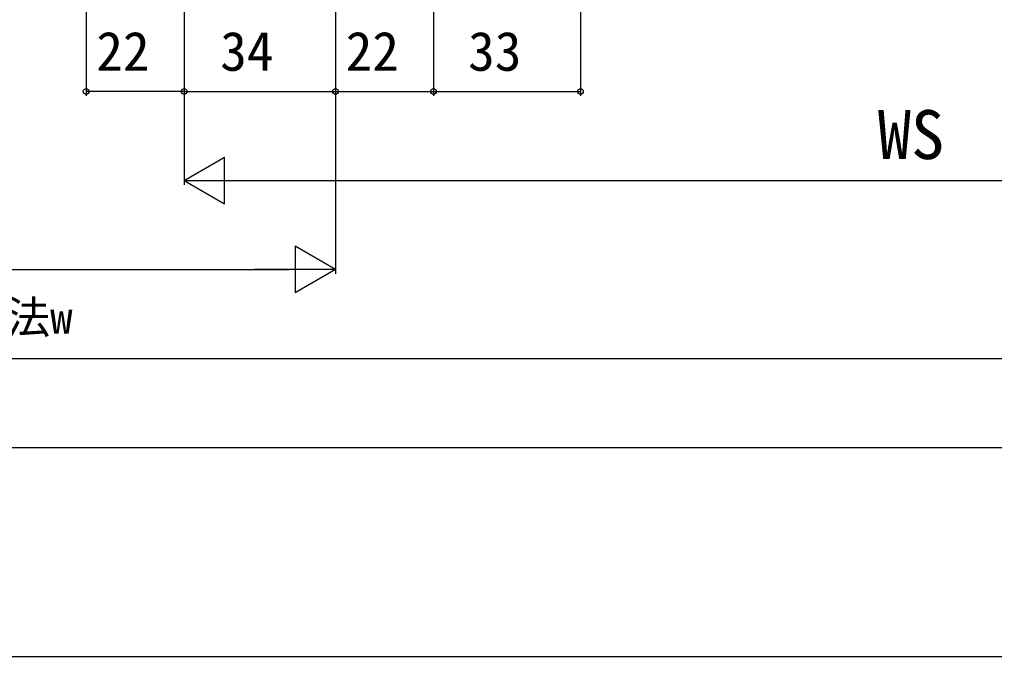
# Model space of a CAD drawing. Units: millimetres, scale not verified. Extents: x -525 to 525, y -783 to 778.
# Drawn here: x 4 to 223, y -782.7 to -639.5 of the extents above; entities that cross this region are included whole.
import ezdxf
from ezdxf.enums import TextEntityAlignment as Align

# ---------------------------------------------------------------- set-up
doc = ezdxf.new("R2010")
doc.units = ezdxf.units.MM
doc.header["$LTSCALE"] = 4
doc.layers.add('0-8_YKK_D', color=6, linetype='Continuous')
doc.layers.add('0-9_YKK_ZWAK', color=7, linetype='Continuous')
doc.styles.add('ＭＳ ゴシック', font='')
doc.styles.get('ＭＳ ゴシック').set_extended_font_data('MS Gothic')

msp = doc.modelspace()

# ---------------------------------------------------------------- linework, layer by layer
at = {"layer": '0-8_YKK_D'}
for p, q in [((130.001, -481.562), (130.001, -656.7)), ((19, -497.2), (19, -656.7)), ((97, -497.2), (97, -656.7)), ((97, -498.2), (97, -656.7)), ((41, -499.995), (41, -656.7)), ((75, -499.751), (75, -696.7)), ((75, -499.751), (75, -656.7)), ((75, -500.751), (75, -656.7)), ((41, -502.791), (41, -656.7)), ((41, -514.7), (41, -676.7)), ((41, -655.7), (19, -655.7)), ((41, -655.7), (75, -655.7)), ((75, -655.7), (97, -655.7)), ((97, -655.7), (130.001, -655.7)), ((41, -675.7), (50.093, -670.45)), ((50.093, -680.95), (50.093, -670.45)), ((41, -675.7), (50.093, -680.95)), ((41, -675.7), (59.187, -675.7)), ((51.5, -675.7), (370.5, -675.7)), ((75, -695.7), (65.907, -690.45)), ((65.907, -690.45), (65.907, -700.95)), ((-64.5, -695.7), (64.5, -695.7)), ((75, -695.7), (56.813, -695.7)), ((75, -695.7), (65.907, -700.95)), ((-350.5, -715.7), (350.5, -715.7)), ((-370.5, -735.7), (370.5, -735.7))]:
    msp.add_line(p, q, dxfattribs=at)
for centre in [(19, -655.7), (41, -655.7), (41, -655.7), (75, -655.7), (75, -655.7), (97, -655.7), (97, -655.7), (130.001, -655.7)]:
    msp.add_circle(centre, 0.637, dxfattribs=at)
at = {"layer": '0-9_YKK_ZWAK'}
msp.add_lwpolyline([(-525, -782.7), (525, -782.7), (525, 747.3)], dxfattribs=at)

# ---------------------------------------------------------------- texts
at = {"layer": '0-8_YKK_D', "style": 'ＭＳ ゴシック'}
for s, height, p in [('22', 8.798, (21.273, -653.7)), ('34', 8.798, (49.102, -653.7)), ('22', 8.798, (77.273, -653.7)), ('33', 8.798, (104.773, -653.7)), ('WS', 11, (196.767, -674.2)), ('内法基準寸法w', 7.331, (-49.063, -712.336))]:
    msp.add_text(s, height=height, dxfattribs=at).set_placement(p, align=Align.BOTTOM_LEFT)

doc.saveas('drawing.dxf')
